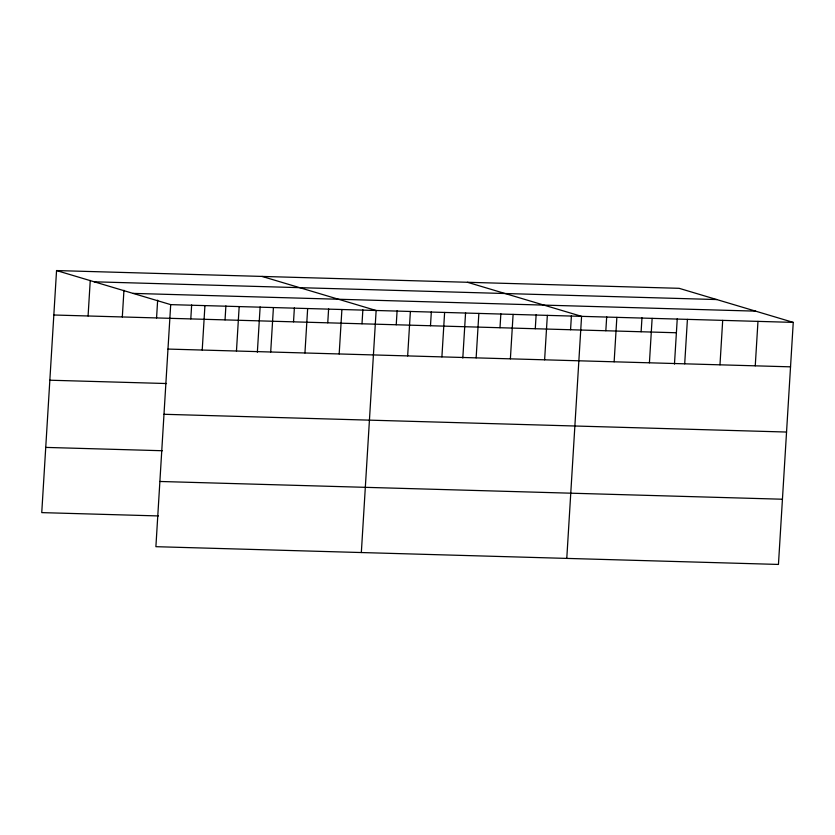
<?xml version="1.0" encoding="UTF-8"?>
<svg xmlns="http://www.w3.org/2000/svg" width="835" height="835" viewBox="0 0 835 835"><rect width="100%" height="100%" fill="white"/><g stroke="black" fill="none" stroke-linecap="round" stroke-linejoin="round"><path stroke-width="1.25" d="M56.55 270.561L170.695 304.629L155.894 546.685L778.45 564.439L793.25 322.383L679.106 288.315L56.55 270.561L41.75 512.617L158.42 515.936M88.082 315.974L90.253 280.424M122.317 316.956L123.945 290.288M156.562 317.937L157.648 300.151M190.798 318.907L191.653 304.942M202.216 350.053L204.93 305.61M225.043 319.889L225.888 305.913M236.462 351.034L239.175 306.591M257.357 352.213L260.134 306.894M270.697 352.005L273.421 307.562M293.523 321.84L294.379 307.875M304.942 352.986L307.656 308.543M327.758 322.811L328.614 308.846M339.177 353.957L341.901 309.514M362.004 323.792L362.86 309.827M361.336 552.54L376.136 310.495L262.002 276.416M396.239 324.763L397.095 310.797M407.657 355.908L410.382 311.465M430.484 325.744L431.34 311.779M441.903 356.889L444.617 312.447M462.809 358.069L465.575 312.749M476.138 357.86L478.862 313.417M499.998 327.727L500.854 313.762M510.383 358.841L513.097 314.398M535.277 328.729L536.133 314.764M544.618 359.822L547.342 315.38M570.555 329.742L571.411 315.776M566.777 558.406L581.577 316.35L467.443 282.282M605.834 330.743L606.69 316.778M614.142 361.805L616.856 317.363M641.113 331.756L641.969 317.78M649.421 362.808L652.135 318.365M674.471 364.112L677.248 318.793M684.7 363.81L687.414 319.367M719.979 364.822L722.692 320.379M755.257 365.824L757.971 321.381M94.219 281.802L716.774 299.556M133.026 293.388L755.581 311.142M170.695 304.629L793.25 322.383M53.837 315.004L676.392 332.758M167.981 349.072L790.536 366.836M49.849 380.217L166.52 383.536M163.984 414.285L786.539 432.039M45.737 447.403L162.407 450.733M159.882 481.471L782.437 499.226"/></g></svg>
